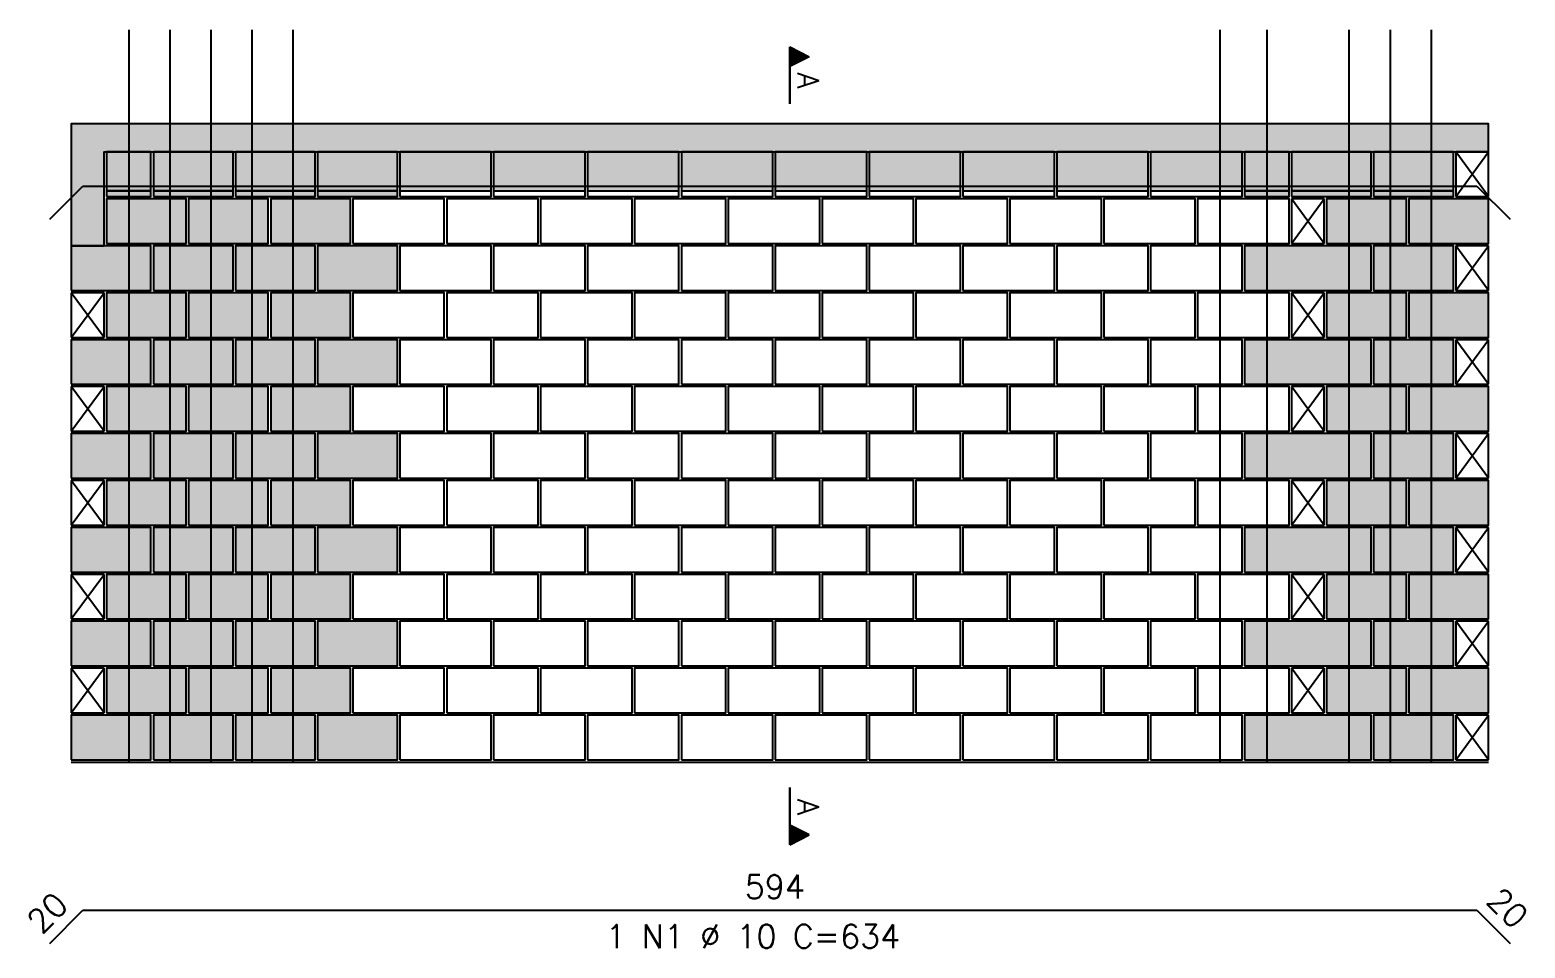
# Model space of a CAD drawing. Extents: x -1.9 to 86, y -1.6 to 61.
# Drawn here: x 35.28 to 48.03, y 29.17 to 37 of the extents above; entities that cross this region are included whole.
import ezdxf

# ---------------------------------------------------------------- set-up
doc = ezdxf.new("R2010")
doc.units = 0
doc.header["$MEASUREMENT"] = 0
for name, color, linetype in [('PENA_01', 1, 'CONTINUOUS'), ('PENA_02', 2, 'CONTINUOUS'), ('PENA_03', 3, 'CONTINUOUS'), ('PENA_05', 5, 'CONTINUOUS'), ('PENA_09', 254, 'CONTINUOUS'), ('PENA_11', 252, 'CONTINUOUS'), ('PENA_19', 240, 'CONTINUOUS'), ('PENA_21', 100, 'CONTINUOUS'), ('PENA_23', 50, 'CONTINUOUS')]:
    doc.layers.add(name, color=color, linetype=linetype)
doc.styles.get("Standard").update_dxf_attribs({"font": 'ROMANS.SHX'})

msp = doc.modelspace()

# ---------------------------------------------------------------- linework, layer by layer
at = {"layer": 'PENA_01', "linetype": 'Continuous'}
for p, q in [((35.936, 35.628), (36.316, 35.628)), ((36.336, 35.628), (37.016, 35.628)), ((37.036, 35.628), (37.716, 35.628)), ((37.736, 35.628), (38.416, 35.628)), ((38.436, 35.628), (39.216, 35.628)), ((39.236, 35.628), (40.016, 35.628)), ((40.036, 35.628), (40.816, 35.628)), ((40.836, 35.628), (41.616, 35.628)), ((41.636, 35.628), (42.416, 35.628)), ((42.436, 35.628), (43.216, 35.628)), ((43.236, 35.628), (44.016, 35.628)), ((44.036, 35.628), (44.816, 35.628)), ((44.836, 35.628), (45.616, 35.628)), ((45.636, 35.628), (46.016, 35.628)), ((46.036, 35.628), (46.716, 35.628)), ((46.736, 35.628), (47.416, 35.628))]:
    msp.add_line(p, q, dxfattribs=at)
at = {"layer": 'PENA_02', "linetype": 'Continuous'}
for p, q in [((47.716, 35.958), (47.436, 35.958)), ((47.436, 35.958), (47.436, 35.578)), ((47.716, 35.578), (47.716, 35.958)), ((46.316, 35.558), (46.036, 35.558)), ((46.036, 35.558), (46.036, 35.178)), ((46.316, 35.178), (46.316, 35.558)), ((47.436, 35.578), (47.716, 35.578)), ((46.036, 35.178), (46.316, 35.178)), ((47.716, 35.158), (47.436, 35.158)), ((47.436, 35.158), (47.436, 34.778)), ((47.716, 34.778), (47.716, 35.158)), ((35.916, 34.758), (35.636, 34.758)), ((35.636, 34.758), (35.636, 34.378)), ((35.916, 34.378), (35.916, 34.758)), ((46.316, 34.758), (46.036, 34.758)), ((46.036, 34.758), (46.036, 34.378)), ((46.316, 34.378), (46.316, 34.758)), ((47.436, 34.778), (47.716, 34.778)), ((35.636, 34.378), (35.916, 34.378)), ((46.036, 34.378), (46.316, 34.378)), ((47.716, 34.358), (47.436, 34.358)), ((47.436, 34.358), (47.436, 33.978)), ((47.716, 33.978), (47.716, 34.358)), ((35.916, 33.958), (35.636, 33.958)), ((35.636, 33.958), (35.636, 33.578)), ((35.916, 33.578), (35.916, 33.958)), ((46.316, 33.958), (46.036, 33.958)), ((46.036, 33.958), (46.036, 33.578)), ((46.316, 33.578), (46.316, 33.958)), ((47.436, 33.978), (47.716, 33.978)), ((35.636, 33.578), (35.916, 33.578)), ((46.036, 33.578), (46.316, 33.578)), ((47.716, 33.558), (47.436, 33.558)), ((47.436, 33.558), (47.436, 33.178)), ((47.716, 33.178), (47.716, 33.558)), ((35.916, 33.158), (35.636, 33.158)), ((35.636, 33.158), (35.636, 32.778)), ((35.916, 32.778), (35.916, 33.158)), ((46.316, 33.158), (46.036, 33.158)), ((46.036, 33.158), (46.036, 32.778)), ((46.316, 32.778), (46.316, 33.158)), ((47.436, 33.178), (47.716, 33.178)), ((35.636, 32.778), (35.916, 32.778)), ((46.036, 32.778), (46.316, 32.778)), ((47.716, 32.758), (47.436, 32.758)), ((47.436, 32.758), (47.436, 32.378)), ((47.716, 32.378), (47.716, 32.758)), ((47.436, 32.378), (47.716, 32.378)), ((35.916, 32.358), (35.636, 32.358)), ((35.636, 32.358), (35.636, 31.978)), ((35.916, 31.978), (35.916, 32.358)), ((46.316, 32.358), (46.036, 32.358)), ((46.036, 32.358), (46.036, 31.978)), ((46.316, 31.978), (46.316, 32.358)), ((35.636, 31.978), (35.916, 31.978)), ((46.036, 31.978), (46.316, 31.978)), ((47.716, 31.958), (47.436, 31.958)), ((47.436, 31.958), (47.436, 31.578)), ((47.716, 31.578), (47.716, 31.958)), ((35.916, 31.558), (35.636, 31.558)), ((35.636, 31.558), (35.636, 31.178)), ((35.916, 31.178), (35.916, 31.558)), ((46.316, 31.558), (46.036, 31.558)), ((46.036, 31.558), (46.036, 31.178)), ((46.316, 31.178), (46.316, 31.558)), ((47.436, 31.578), (47.716, 31.578)), ((35.636, 31.178), (35.916, 31.178)), ((46.036, 31.178), (46.316, 31.178)), ((47.716, 31.158), (47.436, 31.158)), ((47.436, 31.158), (47.436, 30.778)), ((47.716, 30.778), (47.716, 31.158)), ((35.636, 30.758), (47.716, 30.758)), ((47.436, 30.778), (47.716, 30.778))]:
    msp.add_line(p, q, dxfattribs=at)
for points in [[(47.716, 35.958), (47.716, 36.198), (35.636, 36.198), (35.636, 35.158), (35.916, 35.158), (35.916, 35.958), (47.716, 35.958)], [(35.936, 35.578), (36.316, 35.578), (36.316, 35.958), (35.936, 35.958), (35.936, 35.578)], [(36.336, 35.578), (37.016, 35.578), (37.016, 35.958), (36.336, 35.958), (36.336, 35.578)], [(37.036, 35.578), (37.716, 35.578), (37.716, 35.958), (37.036, 35.958), (37.036, 35.578)], [(37.736, 35.578), (38.416, 35.578), (38.416, 35.958), (37.736, 35.958), (37.736, 35.578)], [(38.436, 35.578), (39.216, 35.578), (39.216, 35.958), (38.436, 35.958), (38.436, 35.578)], [(39.236, 35.578), (40.016, 35.578), (40.016, 35.958), (39.236, 35.958), (39.236, 35.578)], [(40.036, 35.578), (40.816, 35.578), (40.816, 35.958), (40.036, 35.958), (40.036, 35.578)], [(40.836, 35.578), (41.616, 35.578), (41.616, 35.958), (40.836, 35.958), (40.836, 35.578)], [(41.636, 35.578), (42.416, 35.578), (42.416, 35.958), (41.636, 35.958), (41.636, 35.578)], [(42.436, 35.578), (43.216, 35.578), (43.216, 35.958), (42.436, 35.958), (42.436, 35.578)], [(43.236, 35.578), (44.016, 35.578), (44.016, 35.958), (43.236, 35.958), (43.236, 35.578)], [(44.036, 35.578), (44.816, 35.578), (44.816, 35.958), (44.036, 35.958), (44.036, 35.578)], [(44.836, 35.578), (45.616, 35.578), (45.616, 35.958), (44.836, 35.958), (44.836, 35.578)], [(45.636, 35.578), (46.016, 35.578), (46.016, 35.958), (45.636, 35.958), (45.636, 35.578)], [(46.036, 35.578), (46.716, 35.578), (46.716, 35.958), (46.036, 35.958), (46.036, 35.578)], [(46.736, 35.578), (47.416, 35.578), (47.416, 35.958), (46.736, 35.958), (46.736, 35.578)], [(35.936, 35.178), (36.616, 35.178), (36.616, 35.558), (35.936, 35.558), (35.936, 35.178)], [(36.636, 35.178), (37.316, 35.178), (37.316, 35.558), (36.636, 35.558), (36.636, 35.178)], [(37.336, 35.178), (38.016, 35.178), (38.016, 35.558), (37.336, 35.558), (37.336, 35.178)], [(38.036, 35.178), (38.816, 35.178), (38.816, 35.558), (38.036, 35.558), (38.036, 35.178)], [(38.836, 35.178), (39.616, 35.178), (39.616, 35.558), (38.836, 35.558), (38.836, 35.178)], [(39.636, 35.178), (40.416, 35.178), (40.416, 35.558), (39.636, 35.558), (39.636, 35.178)], [(40.436, 35.178), (41.216, 35.178), (41.216, 35.558), (40.436, 35.558), (40.436, 35.178)], [(41.236, 35.178), (42.016, 35.178), (42.016, 35.558), (41.236, 35.558), (41.236, 35.178)], [(42.036, 35.178), (42.816, 35.178), (42.816, 35.558), (42.036, 35.558), (42.036, 35.178)], [(42.836, 35.178), (43.616, 35.178), (43.616, 35.558), (42.836, 35.558), (42.836, 35.178)], [(43.636, 35.178), (44.416, 35.178), (44.416, 35.558), (43.636, 35.558), (43.636, 35.178)], [(44.436, 35.178), (45.216, 35.178), (45.216, 35.558), (44.436, 35.558), (44.436, 35.178)], [(45.236, 35.178), (46.016, 35.178), (46.016, 35.558), (45.236, 35.558), (45.236, 35.178)], [(46.336, 35.178), (47.016, 35.178), (47.016, 35.558), (46.336, 35.558), (46.336, 35.178)], [(47.036, 35.178), (47.716, 35.178), (47.716, 35.558), (47.036, 35.558), (47.036, 35.178)], [(35.636, 34.778), (36.316, 34.778), (36.316, 35.158), (35.636, 35.158), (35.636, 34.778)], [(36.336, 34.778), (37.016, 34.778), (37.016, 35.158), (36.336, 35.158), (36.336, 34.778)], [(37.036, 34.778), (37.716, 34.778), (37.716, 35.158), (37.036, 35.158), (37.036, 34.778)], [(37.736, 34.778), (38.416, 34.778), (38.416, 35.158), (37.736, 35.158), (37.736, 34.778)], [(38.436, 34.778), (39.216, 34.778), (39.216, 35.158), (38.436, 35.158), (38.436, 34.778)], [(39.236, 34.778), (40.016, 34.778), (40.016, 35.158), (39.236, 35.158), (39.236, 34.778)], [(40.036, 34.778), (40.816, 34.778), (40.816, 35.158), (40.036, 35.158), (40.036, 34.778)], [(40.836, 34.778), (41.616, 34.778), (41.616, 35.158), (40.836, 35.158), (40.836, 34.778)], [(41.636, 34.778), (42.416, 34.778), (42.416, 35.158), (41.636, 35.158), (41.636, 34.778)], [(42.436, 34.778), (43.216, 34.778), (43.216, 35.158), (42.436, 35.158), (42.436, 34.778)], [(43.236, 34.778), (44.016, 34.778), (44.016, 35.158), (43.236, 35.158), (43.236, 34.778)], [(44.036, 34.778), (44.816, 34.778), (44.816, 35.158), (44.036, 35.158), (44.036, 34.778)], [(44.836, 34.778), (45.616, 34.778), (45.616, 35.158), (44.836, 35.158), (44.836, 34.778)], [(45.636, 34.778), (46.716, 34.778), (46.716, 35.158), (45.636, 35.158), (45.636, 34.778)], [(46.736, 34.778), (47.416, 34.778), (47.416, 35.158), (46.736, 35.158), (46.736, 34.778)], [(35.936, 34.378), (36.616, 34.378), (36.616, 34.758), (35.936, 34.758), (35.936, 34.378)], [(36.636, 34.378), (37.316, 34.378), (37.316, 34.758), (36.636, 34.758), (36.636, 34.378)], [(37.336, 34.378), (38.016, 34.378), (38.016, 34.758), (37.336, 34.758), (37.336, 34.378)], [(38.036, 34.378), (38.816, 34.378), (38.816, 34.758), (38.036, 34.758), (38.036, 34.378)], [(38.836, 34.378), (39.616, 34.378), (39.616, 34.758), (38.836, 34.758), (38.836, 34.378)], [(39.636, 34.378), (40.416, 34.378), (40.416, 34.758), (39.636, 34.758), (39.636, 34.378)], [(40.436, 34.378), (41.216, 34.378), (41.216, 34.758), (40.436, 34.758), (40.436, 34.378)], [(41.236, 34.378), (42.016, 34.378), (42.016, 34.758), (41.236, 34.758), (41.236, 34.378)], [(42.036, 34.378), (42.816, 34.378), (42.816, 34.758), (42.036, 34.758), (42.036, 34.378)], [(42.836, 34.378), (43.616, 34.378), (43.616, 34.758), (42.836, 34.758), (42.836, 34.378)], [(43.636, 34.378), (44.416, 34.378), (44.416, 34.758), (43.636, 34.758), (43.636, 34.378)], [(44.436, 34.378), (45.216, 34.378), (45.216, 34.758), (44.436, 34.758), (44.436, 34.378)], [(45.236, 34.378), (46.016, 34.378), (46.016, 34.758), (45.236, 34.758), (45.236, 34.378)], [(46.336, 34.378), (47.016, 34.378), (47.016, 34.758), (46.336, 34.758), (46.336, 34.378)], [(47.036, 34.378), (47.716, 34.378), (47.716, 34.758), (47.036, 34.758), (47.036, 34.378)], [(35.636, 33.978), (36.316, 33.978), (36.316, 34.358), (35.636, 34.358), (35.636, 33.978)], [(36.336, 33.978), (37.016, 33.978), (37.016, 34.358), (36.336, 34.358), (36.336, 33.978)], [(37.036, 33.978), (37.716, 33.978), (37.716, 34.358), (37.036, 34.358), (37.036, 33.978)], [(37.736, 33.978), (38.416, 33.978), (38.416, 34.358), (37.736, 34.358), (37.736, 33.978)], [(38.436, 33.978), (39.216, 33.978), (39.216, 34.358), (38.436, 34.358), (38.436, 33.978)], [(39.236, 33.978), (40.016, 33.978), (40.016, 34.358), (39.236, 34.358), (39.236, 33.978)], [(40.036, 33.978), (40.816, 33.978), (40.816, 34.358), (40.036, 34.358), (40.036, 33.978)], [(40.836, 33.978), (41.616, 33.978), (41.616, 34.358), (40.836, 34.358), (40.836, 33.978)], [(41.636, 33.978), (42.416, 33.978), (42.416, 34.358), (41.636, 34.358), (41.636, 33.978)], [(42.436, 33.978), (43.216, 33.978), (43.216, 34.358), (42.436, 34.358), (42.436, 33.978)], [(43.236, 33.978), (44.016, 33.978), (44.016, 34.358), (43.236, 34.358), (43.236, 33.978)], [(44.036, 33.978), (44.816, 33.978), (44.816, 34.358), (44.036, 34.358), (44.036, 33.978)], [(44.836, 33.978), (45.616, 33.978), (45.616, 34.358), (44.836, 34.358), (44.836, 33.978)], [(45.636, 33.978), (46.716, 33.978), (46.716, 34.358), (45.636, 34.358), (45.636, 33.978)], [(46.736, 33.978), (47.416, 33.978), (47.416, 34.358), (46.736, 34.358), (46.736, 33.978)], [(35.936, 33.578), (36.616, 33.578), (36.616, 33.958), (35.936, 33.958), (35.936, 33.578)], [(36.636, 33.578), (37.316, 33.578), (37.316, 33.958), (36.636, 33.958), (36.636, 33.578)], [(37.336, 33.578), (38.016, 33.578), (38.016, 33.958), (37.336, 33.958), (37.336, 33.578)], [(38.036, 33.578), (38.816, 33.578), (38.816, 33.958), (38.036, 33.958), (38.036, 33.578)], [(38.836, 33.578), (39.616, 33.578), (39.616, 33.958), (38.836, 33.958), (38.836, 33.578)], [(39.636, 33.578), (40.416, 33.578), (40.416, 33.958), (39.636, 33.958), (39.636, 33.578)], [(40.436, 33.578), (41.216, 33.578), (41.216, 33.958), (40.436, 33.958), (40.436, 33.578)], [(41.236, 33.578), (42.016, 33.578), (42.016, 33.958), (41.236, 33.958), (41.236, 33.578)], [(42.036, 33.578), (42.816, 33.578), (42.816, 33.958), (42.036, 33.958), (42.036, 33.578)], [(42.836, 33.578), (43.616, 33.578), (43.616, 33.958), (42.836, 33.958), (42.836, 33.578)], [(43.636, 33.578), (44.416, 33.578), (44.416, 33.958), (43.636, 33.958), (43.636, 33.578)], [(44.436, 33.578), (45.216, 33.578), (45.216, 33.958), (44.436, 33.958), (44.436, 33.578)], [(45.236, 33.578), (46.016, 33.578), (46.016, 33.958), (45.236, 33.958), (45.236, 33.578)], [(46.336, 33.578), (47.016, 33.578), (47.016, 33.958), (46.336, 33.958), (46.336, 33.578)], [(47.036, 33.578), (47.716, 33.578), (47.716, 33.958), (47.036, 33.958), (47.036, 33.578)], [(35.636, 33.178), (36.316, 33.178), (36.316, 33.558), (35.636, 33.558), (35.636, 33.178)], [(36.336, 33.178), (37.016, 33.178), (37.016, 33.558), (36.336, 33.558), (36.336, 33.178)], [(37.036, 33.178), (37.716, 33.178), (37.716, 33.558), (37.036, 33.558), (37.036, 33.178)], [(37.736, 33.178), (38.416, 33.178), (38.416, 33.558), (37.736, 33.558), (37.736, 33.178)], [(38.436, 33.178), (39.216, 33.178), (39.216, 33.558), (38.436, 33.558), (38.436, 33.178)], [(39.236, 33.178), (40.016, 33.178), (40.016, 33.558), (39.236, 33.558), (39.236, 33.178)], [(40.036, 33.178), (40.816, 33.178), (40.816, 33.558), (40.036, 33.558), (40.036, 33.178)], [(40.836, 33.178), (41.616, 33.178), (41.616, 33.558), (40.836, 33.558), (40.836, 33.178)], [(41.636, 33.178), (42.416, 33.178), (42.416, 33.558), (41.636, 33.558), (41.636, 33.178)], [(42.436, 33.178), (43.216, 33.178), (43.216, 33.558), (42.436, 33.558), (42.436, 33.178)], [(43.236, 33.178), (44.016, 33.178), (44.016, 33.558), (43.236, 33.558), (43.236, 33.178)], [(44.036, 33.178), (44.816, 33.178), (44.816, 33.558), (44.036, 33.558), (44.036, 33.178)], [(44.836, 33.178), (45.616, 33.178), (45.616, 33.558), (44.836, 33.558), (44.836, 33.178)], [(45.636, 33.178), (46.716, 33.178), (46.716, 33.558), (45.636, 33.558), (45.636, 33.178)], [(46.736, 33.178), (47.416, 33.178), (47.416, 33.558), (46.736, 33.558), (46.736, 33.178)], [(35.936, 32.778), (36.616, 32.778), (36.616, 33.158), (35.936, 33.158), (35.936, 32.778)], [(36.636, 32.778), (37.316, 32.778), (37.316, 33.158), (36.636, 33.158), (36.636, 32.778)], [(37.336, 32.778), (38.016, 32.778), (38.016, 33.158), (37.336, 33.158), (37.336, 32.778)], [(38.036, 32.778), (38.816, 32.778), (38.816, 33.158), (38.036, 33.158), (38.036, 32.778)], [(38.836, 32.778), (39.616, 32.778), (39.616, 33.158), (38.836, 33.158), (38.836, 32.778)], [(39.636, 32.778), (40.416, 32.778), (40.416, 33.158), (39.636, 33.158), (39.636, 32.778)], [(40.436, 32.778), (41.216, 32.778), (41.216, 33.158), (40.436, 33.158), (40.436, 32.778)], [(41.236, 32.778), (42.016, 32.778), (42.016, 33.158), (41.236, 33.158), (41.236, 32.778)], [(42.036, 32.778), (42.816, 32.778), (42.816, 33.158), (42.036, 33.158), (42.036, 32.778)], [(42.836, 32.778), (43.616, 32.778), (43.616, 33.158), (42.836, 33.158), (42.836, 32.778)], [(43.636, 32.778), (44.416, 32.778), (44.416, 33.158), (43.636, 33.158), (43.636, 32.778)], [(44.436, 32.778), (45.216, 32.778), (45.216, 33.158), (44.436, 33.158), (44.436, 32.778)], [(45.236, 32.778), (46.016, 32.778), (46.016, 33.158), (45.236, 33.158), (45.236, 32.778)], [(46.336, 32.778), (47.016, 32.778), (47.016, 33.158), (46.336, 33.158), (46.336, 32.778)], [(47.036, 32.778), (47.716, 32.778), (47.716, 33.158), (47.036, 33.158), (47.036, 32.778)], [(35.636, 32.378), (36.316, 32.378), (36.316, 32.758), (35.636, 32.758), (35.636, 32.378)], [(36.336, 32.378), (37.016, 32.378), (37.016, 32.758), (36.336, 32.758), (36.336, 32.378)], [(37.036, 32.378), (37.716, 32.378), (37.716, 32.758), (37.036, 32.758), (37.036, 32.378)], [(37.736, 32.378), (38.416, 32.378), (38.416, 32.758), (37.736, 32.758), (37.736, 32.378)], [(38.436, 32.378), (39.216, 32.378), (39.216, 32.758), (38.436, 32.758), (38.436, 32.378)], [(39.236, 32.378), (40.016, 32.378), (40.016, 32.758), (39.236, 32.758), (39.236, 32.378)], [(40.036, 32.378), (40.816, 32.378), (40.816, 32.758), (40.036, 32.758), (40.036, 32.378)], [(40.836, 32.378), (41.616, 32.378), (41.616, 32.758), (40.836, 32.758), (40.836, 32.378)], [(41.636, 32.378), (42.416, 32.378), (42.416, 32.758), (41.636, 32.758), (41.636, 32.378)], [(42.436, 32.378), (43.216, 32.378), (43.216, 32.758), (42.436, 32.758), (42.436, 32.378)], [(43.236, 32.378), (44.016, 32.378), (44.016, 32.758), (43.236, 32.758), (43.236, 32.378)], [(44.036, 32.378), (44.816, 32.378), (44.816, 32.758), (44.036, 32.758), (44.036, 32.378)], [(44.836, 32.378), (45.616, 32.378), (45.616, 32.758), (44.836, 32.758), (44.836, 32.378)], [(45.636, 32.378), (46.716, 32.378), (46.716, 32.758), (45.636, 32.758), (45.636, 32.378)], [(46.736, 32.378), (47.416, 32.378), (47.416, 32.758), (46.736, 32.758), (46.736, 32.378)], [(35.936, 31.978), (36.616, 31.978), (36.616, 32.358), (35.936, 32.358), (35.936, 31.978)], [(36.636, 31.978), (37.316, 31.978), (37.316, 32.358), (36.636, 32.358), (36.636, 31.978)], [(37.336, 31.978), (38.016, 31.978), (38.016, 32.358), (37.336, 32.358), (37.336, 31.978)], [(38.036, 31.978), (38.816, 31.978), (38.816, 32.358), (38.036, 32.358), (38.036, 31.978)], [(38.836, 31.978), (39.616, 31.978), (39.616, 32.358), (38.836, 32.358), (38.836, 31.978)], [(39.636, 31.978), (40.416, 31.978), (40.416, 32.358), (39.636, 32.358), (39.636, 31.978)], [(40.436, 31.978), (41.216, 31.978), (41.216, 32.358), (40.436, 32.358), (40.436, 31.978)], [(41.236, 31.978), (42.016, 31.978), (42.016, 32.358), (41.236, 32.358), (41.236, 31.978)], [(42.036, 31.978), (42.816, 31.978), (42.816, 32.358), (42.036, 32.358), (42.036, 31.978)], [(42.836, 31.978), (43.616, 31.978), (43.616, 32.358), (42.836, 32.358), (42.836, 31.978)], [(43.636, 31.978), (44.416, 31.978), (44.416, 32.358), (43.636, 32.358), (43.636, 31.978)], [(44.436, 31.978), (45.216, 31.978), (45.216, 32.358), (44.436, 32.358), (44.436, 31.978)], [(45.236, 31.978), (46.016, 31.978), (46.016, 32.358), (45.236, 32.358), (45.236, 31.978)], [(46.336, 31.978), (47.016, 31.978), (47.016, 32.358), (46.336, 32.358), (46.336, 31.978)], [(47.036, 31.978), (47.716, 31.978), (47.716, 32.358), (47.036, 32.358), (47.036, 31.978)], [(35.636, 31.578), (36.316, 31.578), (36.316, 31.958), (35.636, 31.958), (35.636, 31.578)], [(36.336, 31.578), (37.016, 31.578), (37.016, 31.958), (36.336, 31.958), (36.336, 31.578)], [(37.036, 31.578), (37.716, 31.578), (37.716, 31.958), (37.036, 31.958), (37.036, 31.578)], [(37.736, 31.578), (38.416, 31.578), (38.416, 31.958), (37.736, 31.958), (37.736, 31.578)], [(38.436, 31.578), (39.216, 31.578), (39.216, 31.958), (38.436, 31.958), (38.436, 31.578)], [(39.236, 31.578), (40.016, 31.578), (40.016, 31.958), (39.236, 31.958), (39.236, 31.578)], [(40.036, 31.578), (40.816, 31.578), (40.816, 31.958), (40.036, 31.958), (40.036, 31.578)], [(40.836, 31.578), (41.616, 31.578), (41.616, 31.958), (40.836, 31.958), (40.836, 31.578)], [(41.636, 31.578), (42.416, 31.578), (42.416, 31.958), (41.636, 31.958), (41.636, 31.578)], [(42.436, 31.578), (43.216, 31.578), (43.216, 31.958), (42.436, 31.958), (42.436, 31.578)], [(43.236, 31.578), (44.016, 31.578), (44.016, 31.958), (43.236, 31.958), (43.236, 31.578)], [(44.036, 31.578), (44.816, 31.578), (44.816, 31.958), (44.036, 31.958), (44.036, 31.578)], [(44.836, 31.578), (45.616, 31.578), (45.616, 31.958), (44.836, 31.958), (44.836, 31.578)], [(45.636, 31.578), (46.716, 31.578), (46.716, 31.958), (45.636, 31.958), (45.636, 31.578)], [(46.736, 31.578), (47.416, 31.578), (47.416, 31.958), (46.736, 31.958), (46.736, 31.578)], [(35.936, 31.178), (36.616, 31.178), (36.616, 31.558), (35.936, 31.558), (35.936, 31.178)], [(36.636, 31.178), (37.316, 31.178), (37.316, 31.558), (36.636, 31.558), (36.636, 31.178)], [(37.336, 31.178), (38.016, 31.178), (38.016, 31.558), (37.336, 31.558), (37.336, 31.178)], [(38.036, 31.178), (38.816, 31.178), (38.816, 31.558), (38.036, 31.558), (38.036, 31.178)], [(38.836, 31.178), (39.616, 31.178), (39.616, 31.558), (38.836, 31.558), (38.836, 31.178)], [(39.636, 31.178), (40.416, 31.178), (40.416, 31.558), (39.636, 31.558), (39.636, 31.178)], [(40.436, 31.178), (41.216, 31.178), (41.216, 31.558), (40.436, 31.558), (40.436, 31.178)], [(41.236, 31.178), (42.016, 31.178), (42.016, 31.558), (41.236, 31.558), (41.236, 31.178)], [(42.036, 31.178), (42.816, 31.178), (42.816, 31.558), (42.036, 31.558), (42.036, 31.178)], [(42.836, 31.178), (43.616, 31.178), (43.616, 31.558), (42.836, 31.558), (42.836, 31.178)], [(43.636, 31.178), (44.416, 31.178), (44.416, 31.558), (43.636, 31.558), (43.636, 31.178)], [(44.436, 31.178), (45.216, 31.178), (45.216, 31.558), (44.436, 31.558), (44.436, 31.178)], [(45.236, 31.178), (46.016, 31.178), (46.016, 31.558), (45.236, 31.558), (45.236, 31.178)], [(46.336, 31.178), (47.016, 31.178), (47.016, 31.558), (46.336, 31.558), (46.336, 31.178)], [(47.036, 31.178), (47.716, 31.178), (47.716, 31.558), (47.036, 31.558), (47.036, 31.178)], [(35.636, 30.778), (36.316, 30.778), (36.316, 31.158), (35.636, 31.158), (35.636, 30.778)], [(36.336, 30.778), (37.016, 30.778), (37.016, 31.158), (36.336, 31.158), (36.336, 30.778)], [(37.036, 30.778), (37.716, 30.778), (37.716, 31.158), (37.036, 31.158), (37.036, 30.778)], [(37.736, 30.778), (38.416, 30.778), (38.416, 31.158), (37.736, 31.158), (37.736, 30.778)], [(38.436, 30.778), (39.216, 30.778), (39.216, 31.158), (38.436, 31.158), (38.436, 30.778)], [(39.236, 30.778), (40.016, 30.778), (40.016, 31.158), (39.236, 31.158), (39.236, 30.778)], [(40.036, 30.778), (40.816, 30.778), (40.816, 31.158), (40.036, 31.158), (40.036, 30.778)], [(40.836, 30.778), (41.616, 30.778), (41.616, 31.158), (40.836, 31.158), (40.836, 30.778)], [(41.636, 30.778), (42.416, 30.778), (42.416, 31.158), (41.636, 31.158), (41.636, 30.778)], [(42.436, 30.778), (43.216, 30.778), (43.216, 31.158), (42.436, 31.158), (42.436, 30.778)], [(43.236, 30.778), (44.016, 30.778), (44.016, 31.158), (43.236, 31.158), (43.236, 30.778)], [(44.036, 30.778), (44.816, 30.778), (44.816, 31.158), (44.036, 31.158), (44.036, 30.778)], [(44.836, 30.778), (45.616, 30.778), (45.616, 31.158), (44.836, 31.158), (44.836, 30.778)], [(45.636, 30.778), (46.716, 30.778), (46.716, 31.158), (45.636, 31.158), (45.636, 30.778)], [(46.736, 30.778), (47.416, 30.778), (47.416, 31.158), (46.736, 31.158), (46.736, 30.778)]]:
    msp.add_lwpolyline(points, dxfattribs=at)
at = {"layer": 'PENA_03', "linetype": 'Continuous'}
for p, q in [((41.76, 36.367), (41.76, 36.853)), ((41.76, 36.853), (41.926, 36.77)), ((41.761, 36.852), (41.761, 36.688)), ((41.761, 36.852), (41.925, 36.77)), ((41.773, 36.847), (41.773, 36.693)), ((41.786, 36.84), (41.786, 36.7)), ((41.799, 36.834), (41.799, 36.706)), ((41.925, 36.77), (41.761, 36.688)), ((41.926, 36.77), (41.761, 36.687)), ((41.811, 36.828), (41.811, 36.713)), ((41.824, 36.821), (41.824, 36.719)), ((41.837, 36.815), (41.837, 36.725)), ((41.85, 36.808), (41.85, 36.732)), ((41.862, 36.802), (41.862, 36.738)), ((41.875, 36.796), (41.875, 36.745)), ((41.888, 36.789), (41.888, 36.751)), ((41.901, 36.783), (41.901, 36.757)), ((41.913, 36.776), (41.913, 36.764)), ((41.761, 36.687), (41.761, 36.367)), ((47.436, 35.578), (47.716, 35.958)), ((47.716, 35.578), (47.436, 35.958)), ((46.036, 35.178), (46.316, 35.558)), ((46.316, 35.178), (46.036, 35.558)), ((47.436, 34.778), (47.716, 35.158)), ((47.716, 34.778), (47.436, 35.158)), ((35.636, 34.378), (35.916, 34.758)), ((35.916, 34.378), (35.636, 34.758)), ((46.036, 34.378), (46.316, 34.758)), ((46.316, 34.378), (46.036, 34.758)), ((47.436, 33.978), (47.716, 34.358)), ((47.716, 33.978), (47.436, 34.358)), ((35.636, 33.578), (35.916, 33.958)), ((35.916, 33.578), (35.636, 33.958)), ((46.036, 33.578), (46.316, 33.958)), ((46.316, 33.578), (46.036, 33.958)), ((47.436, 33.178), (47.716, 33.558)), ((47.716, 33.178), (47.436, 33.558)), ((35.636, 32.778), (35.916, 33.158)), ((35.916, 32.778), (35.636, 33.158)), ((46.036, 32.778), (46.316, 33.158)), ((46.316, 32.778), (46.036, 33.158)), ((47.436, 32.378), (47.716, 32.758)), ((47.716, 32.378), (47.436, 32.758)), ((35.636, 31.978), (35.916, 32.358)), ((35.916, 31.978), (35.636, 32.358)), ((46.036, 31.978), (46.316, 32.358)), ((46.316, 31.978), (46.036, 32.358)), ((47.436, 31.578), (47.716, 31.958)), ((47.716, 31.578), (47.436, 31.958)), ((35.636, 31.178), (35.916, 31.558)), ((35.916, 31.178), (35.636, 31.558)), ((46.036, 31.178), (46.316, 31.558)), ((46.316, 31.178), (46.036, 31.558)), ((47.436, 30.778), (47.716, 31.158)), ((47.716, 30.778), (47.436, 31.158)), ((41.76, 30.541), (41.76, 30.054)), ((41.761, 30.22), (41.761, 30.541)), ((41.926, 30.137), (41.761, 30.22)), ((41.761, 30.056), (41.761, 30.219)), ((41.925, 30.137), (41.761, 30.219)), ((41.773, 30.061), (41.773, 30.214)), ((41.786, 30.067), (41.786, 30.208)), ((41.76, 30.054), (41.926, 30.137)), ((41.761, 30.056), (41.925, 30.137)), ((41.799, 30.074), (41.799, 30.201)), ((41.811, 30.08), (41.811, 30.195)), ((41.824, 30.086), (41.824, 30.189)), ((41.837, 30.093), (41.837, 30.182)), ((41.85, 30.099), (41.85, 30.176)), ((41.862, 30.106), (41.862, 30.169)), ((41.875, 30.112), (41.875, 30.163)), ((41.888, 30.118), (41.888, 30.157)), ((41.901, 30.125), (41.901, 30.15)), ((41.913, 30.131), (41.913, 30.144))]:
    msp.add_line(p, q, dxfattribs=at)
at = {"layer": 'PENA_05', "linetype": 'Continuous'}
for p, q in [((35.453, 35.386), (35.736, 35.668)), ((35.736, 35.668), (47.616, 35.668)), ((47.616, 35.668), (47.899, 35.386)), ((35.453, 29.213), (35.736, 29.496)), ((35.736, 29.496), (47.616, 29.496)), ((47.616, 29.496), (47.899, 29.213))]:
    msp.add_line(p, q, dxfattribs=at)
for points in [[(36.126, 36.998), (36.126, 30.758)], [(36.476, 36.998), (36.476, 30.758)], [(36.826, 36.998), (36.826, 30.758)], [(37.176, 36.998), (37.176, 30.758)], [(37.526, 36.998), (37.526, 30.758)], [(45.426, 36.998), (45.426, 30.758)], [(45.826, 36.998), (45.826, 30.758)], [(46.526, 36.998), (46.526, 30.758)], [(46.876, 36.998), (46.876, 30.758)], [(47.226, 36.998), (47.226, 30.758)]]:
    msp.add_lwpolyline(points, dxfattribs=at)
at = {"layer": 'PENA_09', "linetype": 'Continuous'}
for points in [[(35.936, 35.628), (36.316, 35.628), (36.316, 35.958), (35.936, 35.958), (35.936, 35.628)], [(36.336, 35.628), (37.016, 35.628), (37.016, 35.958), (36.336, 35.958), (36.336, 35.628)], [(37.036, 35.628), (37.716, 35.628), (37.716, 35.958), (37.036, 35.958), (37.036, 35.628)], [(37.736, 35.628), (38.416, 35.628), (38.416, 35.958), (37.736, 35.958), (37.736, 35.628)], [(38.436, 35.628), (39.216, 35.628), (39.216, 35.958), (38.436, 35.958), (38.436, 35.628)], [(39.236, 35.628), (40.016, 35.628), (40.016, 35.958), (39.236, 35.958), (39.236, 35.628)], [(40.036, 35.628), (40.816, 35.628), (40.816, 35.958), (40.036, 35.958), (40.036, 35.628)], [(40.836, 35.628), (41.616, 35.628), (41.616, 35.958), (40.836, 35.958), (40.836, 35.628)], [(41.636, 35.628), (42.416, 35.628), (42.416, 35.958), (41.636, 35.958), (41.636, 35.628)], [(42.436, 35.628), (43.216, 35.628), (43.216, 35.958), (42.436, 35.958), (42.436, 35.628)], [(43.236, 35.628), (44.016, 35.628), (44.016, 35.958), (43.236, 35.958), (43.236, 35.628)], [(44.036, 35.628), (44.816, 35.628), (44.816, 35.958), (44.036, 35.958), (44.036, 35.628)], [(44.836, 35.628), (45.616, 35.628), (45.616, 35.958), (44.836, 35.958), (44.836, 35.628)], [(45.636, 35.628), (46.016, 35.628), (46.016, 35.958), (45.636, 35.958), (45.636, 35.628)], [(46.036, 35.628), (46.716, 35.628), (46.716, 35.958), (46.036, 35.958), (46.036, 35.628)], [(46.736, 35.628), (47.416, 35.628), (47.416, 35.958), (46.736, 35.958), (46.736, 35.628)]]:
    msp.add_lwpolyline(points, dxfattribs=at)
for points in [[(35.936, 35.628), (36.316, 35.628), (36.316, 35.958)], [(35.936, 35.628), (36.316, 35.958), (35.936, 35.958)], [(35.936, 35.628), (35.936, 35.958), (35.936, 35.628)], [(36.336, 35.628), (37.016, 35.628), (37.016, 35.958)], [(36.336, 35.628), (37.016, 35.958), (36.336, 35.958)], [(36.336, 35.628), (36.336, 35.958), (36.336, 35.628)], [(37.036, 35.628), (37.716, 35.628), (37.716, 35.958)], [(37.036, 35.628), (37.716, 35.958), (37.036, 35.958)], [(37.036, 35.628), (37.036, 35.958), (37.036, 35.628)], [(37.736, 35.628), (38.416, 35.628), (38.416, 35.958)], [(37.736, 35.628), (38.416, 35.958), (37.736, 35.958)], [(37.736, 35.628), (37.736, 35.958), (37.736, 35.628)], [(38.436, 35.628), (39.216, 35.628), (39.216, 35.958)], [(38.436, 35.628), (39.216, 35.958), (38.436, 35.958)], [(38.436, 35.628), (38.436, 35.958), (38.436, 35.628)], [(39.236, 35.628), (40.016, 35.628), (40.016, 35.958)], [(39.236, 35.628), (40.016, 35.958), (39.236, 35.958)], [(39.236, 35.628), (39.236, 35.958), (39.236, 35.628)], [(40.036, 35.628), (40.816, 35.628), (40.816, 35.958)], [(40.036, 35.628), (40.816, 35.958), (40.036, 35.958)], [(40.036, 35.628), (40.036, 35.958), (40.036, 35.628)], [(40.836, 35.628), (41.616, 35.628), (41.616, 35.958)], [(40.836, 35.628), (41.616, 35.958), (40.836, 35.958)], [(40.836, 35.628), (40.836, 35.958), (40.836, 35.628)], [(41.636, 35.628), (42.416, 35.628), (42.416, 35.958)], [(41.636, 35.628), (42.416, 35.958), (41.636, 35.958)], [(41.636, 35.628), (41.636, 35.958), (41.636, 35.628)], [(42.436, 35.628), (43.216, 35.628), (43.216, 35.958)], [(42.436, 35.628), (43.216, 35.958), (42.436, 35.958)], [(42.436, 35.628), (42.436, 35.958), (42.436, 35.628)], [(43.236, 35.628), (44.016, 35.628), (44.016, 35.958)], [(43.236, 35.628), (44.016, 35.958), (43.236, 35.958)], [(43.236, 35.628), (43.236, 35.958), (43.236, 35.628)], [(44.036, 35.628), (44.816, 35.628), (44.816, 35.958)], [(44.036, 35.628), (44.816, 35.958), (44.036, 35.958)], [(44.036, 35.628), (44.036, 35.958), (44.036, 35.628)], [(44.836, 35.628), (45.616, 35.628), (45.616, 35.958)], [(44.836, 35.628), (45.616, 35.958), (44.836, 35.958)], [(44.836, 35.628), (44.836, 35.958), (44.836, 35.628)], [(45.636, 35.628), (46.016, 35.628), (46.016, 35.958)], [(45.636, 35.628), (46.016, 35.958), (45.636, 35.958)], [(45.636, 35.628), (45.636, 35.958), (45.636, 35.628)], [(46.036, 35.628), (46.716, 35.628), (46.716, 35.958)], [(46.036, 35.628), (46.716, 35.958), (46.036, 35.958)], [(46.036, 35.628), (46.036, 35.958), (46.036, 35.628)], [(46.736, 35.628), (47.416, 35.628), (47.416, 35.958)], [(46.736, 35.628), (47.416, 35.958), (46.736, 35.958)], [(46.736, 35.628), (46.736, 35.958), (46.736, 35.628)]]:
    msp.add_solid(points, dxfattribs=at)
at = {"layer": 'PENA_11', "linetype": 'Continuous'}
for points in [[(35.636, 35.158), (35.916, 35.158), (35.636, 36.198)], [(35.916, 35.158), (35.916, 35.958), (35.636, 36.198)], [(35.636, 36.198), (35.916, 35.958), (47.716, 36.198)], [(35.916, 35.958), (47.716, 35.958), (47.716, 36.198)]]:
    msp.add_solid(points, dxfattribs=at)
at = {"layer": 'PENA_19', "linetype": 'Continuous'}
for points in [[(45.636, 34.778), (46.716, 34.778), (46.716, 35.158), (45.636, 35.158), (45.636, 34.778)], [(45.636, 33.978), (46.716, 33.978), (46.716, 34.358), (45.636, 34.358), (45.636, 33.978)], [(45.636, 33.178), (46.716, 33.178), (46.716, 33.558), (45.636, 33.558), (45.636, 33.178)], [(45.636, 32.378), (46.716, 32.378), (46.716, 32.758), (45.636, 32.758), (45.636, 32.378)], [(45.636, 31.578), (46.716, 31.578), (46.716, 31.958), (45.636, 31.958), (45.636, 31.578)], [(45.636, 30.778), (46.716, 30.778), (46.716, 31.158), (45.636, 31.158), (45.636, 30.778)]]:
    msp.add_lwpolyline(points, dxfattribs=at)
for points in [[(45.636, 34.778), (46.716, 34.778), (46.716, 35.158)], [(45.636, 34.778), (46.716, 35.158), (45.636, 35.158)], [(45.636, 34.778), (45.636, 35.158), (45.636, 34.778)], [(45.636, 33.978), (46.716, 33.978), (46.716, 34.358)], [(45.636, 33.978), (46.716, 34.358), (45.636, 34.358)], [(45.636, 33.978), (45.636, 34.358), (45.636, 33.978)], [(45.636, 33.178), (46.716, 33.178), (46.716, 33.558)], [(45.636, 33.178), (46.716, 33.558), (45.636, 33.558)], [(45.636, 33.178), (45.636, 33.558), (45.636, 33.178)], [(45.636, 32.378), (46.716, 32.378), (46.716, 32.758)], [(45.636, 32.378), (46.716, 32.758), (45.636, 32.758)], [(45.636, 32.378), (45.636, 32.758), (45.636, 32.378)], [(45.636, 31.578), (46.716, 31.578), (46.716, 31.958)], [(45.636, 31.578), (46.716, 31.958), (45.636, 31.958)], [(45.636, 31.578), (45.636, 31.958), (45.636, 31.578)], [(45.636, 30.778), (46.716, 30.778), (46.716, 31.158)], [(45.636, 30.778), (46.716, 31.158), (45.636, 31.158)], [(45.636, 30.778), (45.636, 31.158), (45.636, 30.778)]]:
    msp.add_solid(points, dxfattribs=at)
at = {"layer": 'PENA_21', "linetype": 'Continuous'}
for points in [[(35.936, 35.178), (36.616, 35.178), (36.616, 35.558), (35.936, 35.558), (35.936, 35.178)], [(36.336, 35.578), (37.016, 35.578), (37.016, 35.628), (36.336, 35.628), (36.336, 35.578)], [(36.636, 35.178), (37.316, 35.178), (37.316, 35.558), (36.636, 35.558), (36.636, 35.178)], [(37.036, 35.578), (37.716, 35.578), (37.716, 35.628), (37.036, 35.628), (37.036, 35.578)], [(37.336, 35.178), (38.016, 35.178), (38.016, 35.558), (37.336, 35.558), (37.336, 35.178)], [(37.736, 35.578), (38.416, 35.578), (38.416, 35.628), (37.736, 35.628), (37.736, 35.578)], [(46.036, 35.578), (46.716, 35.578), (46.716, 35.628), (46.036, 35.628), (46.036, 35.578)], [(46.336, 35.178), (47.016, 35.178), (47.016, 35.558), (46.336, 35.558), (46.336, 35.178)], [(46.736, 35.578), (47.416, 35.578), (47.416, 35.628), (46.736, 35.628), (46.736, 35.578)], [(47.036, 35.178), (47.716, 35.178), (47.716, 35.558), (47.036, 35.558), (47.036, 35.178)], [(35.636, 34.778), (36.316, 34.778), (36.316, 35.158), (35.636, 35.158), (35.636, 34.778)], [(36.336, 34.778), (37.016, 34.778), (37.016, 35.158), (36.336, 35.158), (36.336, 34.778)], [(37.036, 34.778), (37.716, 34.778), (37.716, 35.158), (37.036, 35.158), (37.036, 34.778)], [(37.736, 34.778), (38.416, 34.778), (38.416, 35.158), (37.736, 35.158), (37.736, 34.778)], [(46.736, 34.778), (47.416, 34.778), (47.416, 35.158), (46.736, 35.158), (46.736, 34.778)], [(35.936, 34.378), (36.616, 34.378), (36.616, 34.758), (35.936, 34.758), (35.936, 34.378)], [(36.636, 34.378), (37.316, 34.378), (37.316, 34.758), (36.636, 34.758), (36.636, 34.378)], [(37.336, 34.378), (38.016, 34.378), (38.016, 34.758), (37.336, 34.758), (37.336, 34.378)], [(46.336, 34.378), (47.016, 34.378), (47.016, 34.758), (46.336, 34.758), (46.336, 34.378)], [(47.036, 34.378), (47.716, 34.378), (47.716, 34.758), (47.036, 34.758), (47.036, 34.378)], [(35.636, 33.978), (36.316, 33.978), (36.316, 34.358), (35.636, 34.358), (35.636, 33.978)], [(36.336, 33.978), (37.016, 33.978), (37.016, 34.358), (36.336, 34.358), (36.336, 33.978)], [(37.036, 33.978), (37.716, 33.978), (37.716, 34.358), (37.036, 34.358), (37.036, 33.978)], [(37.736, 33.978), (38.416, 33.978), (38.416, 34.358), (37.736, 34.358), (37.736, 33.978)], [(46.736, 33.978), (47.416, 33.978), (47.416, 34.358), (46.736, 34.358), (46.736, 33.978)], [(35.936, 33.578), (36.616, 33.578), (36.616, 33.958), (35.936, 33.958), (35.936, 33.578)], [(36.636, 33.578), (37.316, 33.578), (37.316, 33.958), (36.636, 33.958), (36.636, 33.578)], [(37.336, 33.578), (38.016, 33.578), (38.016, 33.958), (37.336, 33.958), (37.336, 33.578)], [(46.336, 33.578), (47.016, 33.578), (47.016, 33.958), (46.336, 33.958), (46.336, 33.578)], [(47.036, 33.578), (47.716, 33.578), (47.716, 33.958), (47.036, 33.958), (47.036, 33.578)], [(35.636, 33.178), (36.316, 33.178), (36.316, 33.558), (35.636, 33.558), (35.636, 33.178)], [(36.336, 33.178), (37.016, 33.178), (37.016, 33.558), (36.336, 33.558), (36.336, 33.178)], [(37.036, 33.178), (37.716, 33.178), (37.716, 33.558), (37.036, 33.558), (37.036, 33.178)], [(37.736, 33.178), (38.416, 33.178), (38.416, 33.558), (37.736, 33.558), (37.736, 33.178)], [(46.736, 33.178), (47.416, 33.178), (47.416, 33.558), (46.736, 33.558), (46.736, 33.178)], [(35.936, 32.778), (36.616, 32.778), (36.616, 33.158), (35.936, 33.158), (35.936, 32.778)], [(36.636, 32.778), (37.316, 32.778), (37.316, 33.158), (36.636, 33.158), (36.636, 32.778)], [(37.336, 32.778), (38.016, 32.778), (38.016, 33.158), (37.336, 33.158), (37.336, 32.778)], [(46.336, 32.778), (47.016, 32.778), (47.016, 33.158), (46.336, 33.158), (46.336, 32.778)], [(47.036, 32.778), (47.716, 32.778), (47.716, 33.158), (47.036, 33.158), (47.036, 32.778)], [(35.636, 32.378), (36.316, 32.378), (36.316, 32.758), (35.636, 32.758), (35.636, 32.378)], [(36.336, 32.378), (37.016, 32.378), (37.016, 32.758), (36.336, 32.758), (36.336, 32.378)], [(37.036, 32.378), (37.716, 32.378), (37.716, 32.758), (37.036, 32.758), (37.036, 32.378)], [(37.736, 32.378), (38.416, 32.378), (38.416, 32.758), (37.736, 32.758), (37.736, 32.378)], [(46.736, 32.378), (47.416, 32.378), (47.416, 32.758), (46.736, 32.758), (46.736, 32.378)], [(35.936, 31.978), (36.616, 31.978), (36.616, 32.358), (35.936, 32.358), (35.936, 31.978)], [(36.636, 31.978), (37.316, 31.978), (37.316, 32.358), (36.636, 32.358), (36.636, 31.978)], [(37.336, 31.978), (38.016, 31.978), (38.016, 32.358), (37.336, 32.358), (37.336, 31.978)], [(46.336, 31.978), (47.016, 31.978), (47.016, 32.358), (46.336, 32.358), (46.336, 31.978)], [(47.036, 31.978), (47.716, 31.978), (47.716, 32.358), (47.036, 32.358), (47.036, 31.978)], [(35.636, 31.578), (36.316, 31.578), (36.316, 31.958), (35.636, 31.958), (35.636, 31.578)], [(36.336, 31.578), (37.016, 31.578), (37.016, 31.958), (36.336, 31.958), (36.336, 31.578)], [(37.036, 31.578), (37.716, 31.578), (37.716, 31.958), (37.036, 31.958), (37.036, 31.578)], [(37.736, 31.578), (38.416, 31.578), (38.416, 31.958), (37.736, 31.958), (37.736, 31.578)], [(46.736, 31.578), (47.416, 31.578), (47.416, 31.958), (46.736, 31.958), (46.736, 31.578)], [(35.936, 31.178), (36.616, 31.178), (36.616, 31.558), (35.936, 31.558), (35.936, 31.178)], [(36.636, 31.178), (37.316, 31.178), (37.316, 31.558), (36.636, 31.558), (36.636, 31.178)], [(37.336, 31.178), (38.016, 31.178), (38.016, 31.558), (37.336, 31.558), (37.336, 31.178)], [(46.336, 31.178), (47.016, 31.178), (47.016, 31.558), (46.336, 31.558), (46.336, 31.178)], [(47.036, 31.178), (47.716, 31.178), (47.716, 31.558), (47.036, 31.558), (47.036, 31.178)], [(35.636, 30.778), (36.316, 30.778), (36.316, 31.158), (35.636, 31.158), (35.636, 30.778)], [(36.336, 30.778), (37.016, 30.778), (37.016, 31.158), (36.336, 31.158), (36.336, 30.778)], [(37.036, 30.778), (37.716, 30.778), (37.716, 31.158), (37.036, 31.158), (37.036, 30.778)], [(37.736, 30.778), (38.416, 30.778), (38.416, 31.158), (37.736, 31.158), (37.736, 30.778)], [(46.736, 30.778), (47.416, 30.778), (47.416, 31.158), (46.736, 31.158), (46.736, 30.778)]]:
    msp.add_lwpolyline(points, dxfattribs=at)
for points in [[(35.936, 35.178), (36.616, 35.178), (36.616, 35.558)], [(35.936, 35.178), (36.616, 35.558), (35.936, 35.558)], [(35.936, 35.178), (35.936, 35.558), (35.936, 35.178)], [(36.336, 35.578), (37.016, 35.578), (37.016, 35.628)], [(36.336, 35.578), (37.016, 35.628), (36.336, 35.628)], [(36.336, 35.578), (36.336, 35.628), (36.336, 35.578)], [(36.636, 35.178), (37.316, 35.178), (37.316, 35.558)], [(36.636, 35.178), (37.316, 35.558), (36.636, 35.558)], [(36.636, 35.178), (36.636, 35.558), (36.636, 35.178)], [(37.036, 35.578), (37.716, 35.578), (37.716, 35.628)], [(37.036, 35.578), (37.716, 35.628), (37.036, 35.628)], [(37.036, 35.578), (37.036, 35.628), (37.036, 35.578)], [(37.336, 35.178), (38.016, 35.178), (38.016, 35.558)], [(37.336, 35.178), (38.016, 35.558), (37.336, 35.558)], [(37.336, 35.178), (37.336, 35.558), (37.336, 35.178)], [(37.736, 35.578), (38.416, 35.578), (38.416, 35.628)], [(37.736, 35.578), (38.416, 35.628), (37.736, 35.628)], [(37.736, 35.578), (37.736, 35.628), (37.736, 35.578)], [(46.036, 35.578), (46.716, 35.578), (46.716, 35.628)], [(46.036, 35.578), (46.716, 35.628), (46.036, 35.628)], [(46.036, 35.578), (46.036, 35.628), (46.036, 35.578)], [(46.336, 35.178), (47.016, 35.178), (47.016, 35.558)], [(46.336, 35.178), (47.016, 35.558), (46.336, 35.558)], [(46.336, 35.178), (46.336, 35.558), (46.336, 35.178)], [(46.736, 35.578), (47.416, 35.578), (47.416, 35.628)], [(46.736, 35.578), (47.416, 35.628), (46.736, 35.628)], [(46.736, 35.578), (46.736, 35.628), (46.736, 35.578)], [(47.036, 35.178), (47.716, 35.178), (47.716, 35.558)], [(47.036, 35.178), (47.716, 35.558), (47.036, 35.558)], [(47.036, 35.178), (47.036, 35.558), (47.036, 35.178)], [(35.636, 34.778), (36.316, 34.778), (36.316, 35.158)], [(35.636, 34.778), (36.316, 35.158), (35.636, 35.158)], [(35.636, 34.778), (35.636, 35.158), (35.636, 34.778)], [(36.336, 34.778), (37.016, 34.778), (37.016, 35.158)], [(36.336, 34.778), (37.016, 35.158), (36.336, 35.158)], [(36.336, 34.778), (36.336, 35.158), (36.336, 34.778)], [(37.036, 34.778), (37.716, 34.778), (37.716, 35.158)], [(37.036, 34.778), (37.716, 35.158), (37.036, 35.158)], [(37.036, 34.778), (37.036, 35.158), (37.036, 34.778)], [(37.736, 34.778), (38.416, 34.778), (38.416, 35.158)], [(37.736, 34.778), (38.416, 35.158), (37.736, 35.158)], [(37.736, 34.778), (37.736, 35.158), (37.736, 34.778)], [(46.736, 34.778), (47.416, 34.778), (47.416, 35.158)], [(46.736, 34.778), (47.416, 35.158), (46.736, 35.158)], [(46.736, 34.778), (46.736, 35.158), (46.736, 34.778)], [(35.936, 34.378), (36.616, 34.378), (36.616, 34.758)], [(35.936, 34.378), (36.616, 34.758), (35.936, 34.758)], [(35.936, 34.378), (35.936, 34.758), (35.936, 34.378)], [(36.636, 34.378), (37.316, 34.378), (37.316, 34.758)], [(36.636, 34.378), (37.316, 34.758), (36.636, 34.758)], [(36.636, 34.378), (36.636, 34.758), (36.636, 34.378)], [(37.336, 34.378), (38.016, 34.378), (38.016, 34.758)], [(37.336, 34.378), (38.016, 34.758), (37.336, 34.758)], [(37.336, 34.378), (37.336, 34.758), (37.336, 34.378)], [(46.336, 34.378), (47.016, 34.378), (47.016, 34.758)], [(46.336, 34.378), (47.016, 34.758), (46.336, 34.758)], [(46.336, 34.378), (46.336, 34.758), (46.336, 34.378)], [(47.036, 34.378), (47.716, 34.378), (47.716, 34.758)], [(47.036, 34.378), (47.716, 34.758), (47.036, 34.758)], [(47.036, 34.378), (47.036, 34.758), (47.036, 34.378)], [(35.636, 33.978), (36.316, 33.978), (36.316, 34.358)], [(35.636, 33.978), (36.316, 34.358), (35.636, 34.358)], [(35.636, 33.978), (35.636, 34.358), (35.636, 33.978)], [(36.336, 33.978), (37.016, 33.978), (37.016, 34.358)], [(36.336, 33.978), (37.016, 34.358), (36.336, 34.358)], [(36.336, 33.978), (36.336, 34.358), (36.336, 33.978)], [(37.036, 33.978), (37.716, 33.978), (37.716, 34.358)], [(37.036, 33.978), (37.716, 34.358), (37.036, 34.358)], [(37.036, 33.978), (37.036, 34.358), (37.036, 33.978)], [(37.736, 33.978), (38.416, 33.978), (38.416, 34.358)], [(37.736, 33.978), (38.416, 34.358), (37.736, 34.358)], [(37.736, 33.978), (37.736, 34.358), (37.736, 33.978)], [(46.736, 33.978), (47.416, 33.978), (47.416, 34.358)], [(46.736, 33.978), (47.416, 34.358), (46.736, 34.358)], [(46.736, 33.978), (46.736, 34.358), (46.736, 33.978)], [(35.936, 33.578), (36.616, 33.578), (36.616, 33.958)], [(35.936, 33.578), (36.616, 33.958), (35.936, 33.958)], [(35.936, 33.578), (35.936, 33.958), (35.936, 33.578)], [(36.636, 33.578), (37.316, 33.578), (37.316, 33.958)], [(36.636, 33.578), (37.316, 33.958), (36.636, 33.958)], [(36.636, 33.578), (36.636, 33.958), (36.636, 33.578)], [(37.336, 33.578), (38.016, 33.578), (38.016, 33.958)], [(37.336, 33.578), (38.016, 33.958), (37.336, 33.958)], [(37.336, 33.578), (37.336, 33.958), (37.336, 33.578)], [(46.336, 33.578), (47.016, 33.578), (47.016, 33.958)], [(46.336, 33.578), (47.016, 33.958), (46.336, 33.958)], [(46.336, 33.578), (46.336, 33.958), (46.336, 33.578)], [(47.036, 33.578), (47.716, 33.578), (47.716, 33.958)], [(47.036, 33.578), (47.716, 33.958), (47.036, 33.958)], [(47.036, 33.578), (47.036, 33.958), (47.036, 33.578)], [(35.636, 33.178), (36.316, 33.178), (36.316, 33.558)], [(35.636, 33.178), (36.316, 33.558), (35.636, 33.558)], [(35.636, 33.178), (35.636, 33.558), (35.636, 33.178)], [(36.336, 33.178), (37.016, 33.178), (37.016, 33.558)], [(36.336, 33.178), (37.016, 33.558), (36.336, 33.558)], [(36.336, 33.178), (36.336, 33.558), (36.336, 33.178)], [(37.036, 33.178), (37.716, 33.178), (37.716, 33.558)], [(37.036, 33.178), (37.716, 33.558), (37.036, 33.558)], [(37.036, 33.178), (37.036, 33.558), (37.036, 33.178)], [(37.736, 33.178), (38.416, 33.178), (38.416, 33.558)], [(37.736, 33.178), (38.416, 33.558), (37.736, 33.558)], [(37.736, 33.178), (37.736, 33.558), (37.736, 33.178)], [(46.736, 33.178), (47.416, 33.178), (47.416, 33.558)], [(46.736, 33.178), (47.416, 33.558), (46.736, 33.558)], [(46.736, 33.178), (46.736, 33.558), (46.736, 33.178)], [(35.936, 32.778), (36.616, 32.778), (36.616, 33.158)], [(35.936, 32.778), (36.616, 33.158), (35.936, 33.158)], [(35.936, 32.778), (35.936, 33.158), (35.936, 32.778)], [(36.636, 32.778), (37.316, 32.778), (37.316, 33.158)], [(36.636, 32.778), (37.316, 33.158), (36.636, 33.158)], [(36.636, 32.778), (36.636, 33.158), (36.636, 32.778)], [(37.336, 32.778), (38.016, 32.778), (38.016, 33.158)], [(37.336, 32.778), (38.016, 33.158), (37.336, 33.158)], [(37.336, 32.778), (37.336, 33.158), (37.336, 32.778)], [(46.336, 32.778), (47.016, 32.778), (47.016, 33.158)], [(46.336, 32.778), (47.016, 33.158), (46.336, 33.158)], [(46.336, 32.778), (46.336, 33.158), (46.336, 32.778)], [(47.036, 32.778), (47.716, 32.778), (47.716, 33.158)], [(47.036, 32.778), (47.716, 33.158), (47.036, 33.158)], [(47.036, 32.778), (47.036, 33.158), (47.036, 32.778)], [(35.636, 32.378), (36.316, 32.378), (36.316, 32.758)], [(35.636, 32.378), (36.316, 32.758), (35.636, 32.758)], [(35.636, 32.378), (35.636, 32.758), (35.636, 32.378)], [(36.336, 32.378), (37.016, 32.378), (37.016, 32.758)], [(36.336, 32.378), (37.016, 32.758), (36.336, 32.758)], [(36.336, 32.378), (36.336, 32.758), (36.336, 32.378)], [(37.036, 32.378), (37.716, 32.378), (37.716, 32.758)], [(37.036, 32.378), (37.716, 32.758), (37.036, 32.758)], [(37.036, 32.378), (37.036, 32.758), (37.036, 32.378)], [(37.736, 32.378), (38.416, 32.378), (38.416, 32.758)], [(37.736, 32.378), (38.416, 32.758), (37.736, 32.758)], [(37.736, 32.378), (37.736, 32.758), (37.736, 32.378)], [(46.736, 32.378), (47.416, 32.378), (47.416, 32.758)], [(46.736, 32.378), (47.416, 32.758), (46.736, 32.758)], [(46.736, 32.378), (46.736, 32.758), (46.736, 32.378)], [(35.936, 31.978), (36.616, 31.978), (36.616, 32.358)], [(35.936, 31.978), (36.616, 32.358), (35.936, 32.358)], [(35.936, 31.978), (35.936, 32.358), (35.936, 31.978)], [(36.636, 31.978), (37.316, 31.978), (37.316, 32.358)], [(36.636, 31.978), (37.316, 32.358), (36.636, 32.358)], [(36.636, 31.978), (36.636, 32.358), (36.636, 31.978)], [(37.336, 31.978), (38.016, 31.978), (38.016, 32.358)], [(37.336, 31.978), (38.016, 32.358), (37.336, 32.358)], [(37.336, 31.978), (37.336, 32.358), (37.336, 31.978)], [(46.336, 31.978), (47.016, 31.978), (47.016, 32.358)], [(46.336, 31.978), (47.016, 32.358), (46.336, 32.358)], [(46.336, 31.978), (46.336, 32.358), (46.336, 31.978)], [(47.036, 31.978), (47.716, 31.978), (47.716, 32.358)], [(47.036, 31.978), (47.716, 32.358), (47.036, 32.358)], [(47.036, 31.978), (47.036, 32.358), (47.036, 31.978)], [(35.636, 31.578), (36.316, 31.578), (36.316, 31.958)], [(35.636, 31.578), (36.316, 31.958), (35.636, 31.958)], [(35.636, 31.578), (35.636, 31.958), (35.636, 31.578)], [(36.336, 31.578), (37.016, 31.578), (37.016, 31.958)], [(36.336, 31.578), (37.016, 31.958), (36.336, 31.958)], [(36.336, 31.578), (36.336, 31.958), (36.336, 31.578)], [(37.036, 31.578), (37.716, 31.578), (37.716, 31.958)], [(37.036, 31.578), (37.716, 31.958), (37.036, 31.958)], [(37.036, 31.578), (37.036, 31.958), (37.036, 31.578)], [(37.736, 31.578), (38.416, 31.578), (38.416, 31.958)], [(37.736, 31.578), (38.416, 31.958), (37.736, 31.958)], [(37.736, 31.578), (37.736, 31.958), (37.736, 31.578)], [(46.736, 31.578), (47.416, 31.578), (47.416, 31.958)], [(46.736, 31.578), (47.416, 31.958), (46.736, 31.958)], [(46.736, 31.578), (46.736, 31.958), (46.736, 31.578)], [(35.936, 31.178), (36.616, 31.178), (36.616, 31.558)], [(35.936, 31.178), (36.616, 31.558), (35.936, 31.558)], [(35.936, 31.178), (35.936, 31.558), (35.936, 31.178)], [(36.636, 31.178), (37.316, 31.178), (37.316, 31.558)], [(36.636, 31.178), (37.316, 31.558), (36.636, 31.558)], [(36.636, 31.178), (36.636, 31.558), (36.636, 31.178)], [(37.336, 31.178), (38.016, 31.178), (38.016, 31.558)], [(37.336, 31.178), (38.016, 31.558), (37.336, 31.558)], [(37.336, 31.178), (37.336, 31.558), (37.336, 31.178)], [(46.336, 31.178), (47.016, 31.178), (47.016, 31.558)], [(46.336, 31.178), (47.016, 31.558), (46.336, 31.558)], [(46.336, 31.178), (46.336, 31.558), (46.336, 31.178)], [(47.036, 31.178), (47.716, 31.178), (47.716, 31.558)], [(47.036, 31.178), (47.716, 31.558), (47.036, 31.558)], [(47.036, 31.178), (47.036, 31.558), (47.036, 31.178)], [(35.636, 30.778), (36.316, 30.778), (36.316, 31.158)], [(35.636, 30.778), (36.316, 31.158), (35.636, 31.158)], [(35.636, 30.778), (35.636, 31.158), (35.636, 30.778)], [(36.336, 30.778), (37.016, 30.778), (37.016, 31.158)], [(36.336, 30.778), (37.016, 31.158), (36.336, 31.158)], [(36.336, 30.778), (36.336, 31.158), (36.336, 30.778)], [(37.036, 30.778), (37.716, 30.778), (37.716, 31.158)], [(37.036, 30.778), (37.716, 31.158), (37.036, 31.158)], [(37.036, 30.778), (37.036, 31.158), (37.036, 30.778)], [(37.736, 30.778), (38.416, 30.778), (38.416, 31.158)], [(37.736, 30.778), (38.416, 31.158), (37.736, 31.158)], [(37.736, 30.778), (37.736, 31.158), (37.736, 30.778)], [(46.736, 30.778), (47.416, 30.778), (47.416, 31.158)], [(46.736, 30.778), (47.416, 31.158), (46.736, 31.158)], [(46.736, 30.778), (46.736, 31.158), (46.736, 30.778)]]:
    msp.add_solid(points, dxfattribs=at)
at = {"layer": 'PENA_23', "linetype": 'Continuous'}
for points in [[(35.936, 35.578), (36.316, 35.578), (36.316, 35.628), (35.936, 35.628), (35.936, 35.578)], [(45.636, 35.578), (46.016, 35.578), (46.016, 35.628), (45.636, 35.628), (45.636, 35.578)]]:
    msp.add_lwpolyline(points, dxfattribs=at)
for points in [[(35.936, 35.578), (36.316, 35.578), (36.316, 35.628)], [(35.936, 35.578), (36.316, 35.628), (35.936, 35.628)], [(35.936, 35.578), (35.936, 35.628), (35.936, 35.578)], [(45.636, 35.578), (46.016, 35.578), (46.016, 35.628)], [(45.636, 35.578), (46.016, 35.628), (45.636, 35.628)], [(45.636, 35.578), (45.636, 35.628), (45.636, 35.578)]]:
    msp.add_solid(points, dxfattribs=at)

# ---------------------------------------------------------------- texts
at = {"layer": 'PENA_03', "linetype": 'Continuous'}
for s, height, rotation, p in [('A', 0.18, 270, (41.827, 36.635)), ('A', 0.18, 270, (41.827, 30.444)), ('20', 0.2, 45, (35.382, 29.283)), ('20', 0.2, 315, (47.687, 29.566))]:
    msp.add_text(s, height=height, rotation=rotation, dxfattribs=at).set_placement(p)
for s, p in [('594', (41.376, 29.596)), ('1 N1 %%c 10 C=634', (40.191, 29.173))]:
    msp.add_text(s, height=0.2, dxfattribs=at).set_placement(p)

doc.saveas('drawing.dxf')
